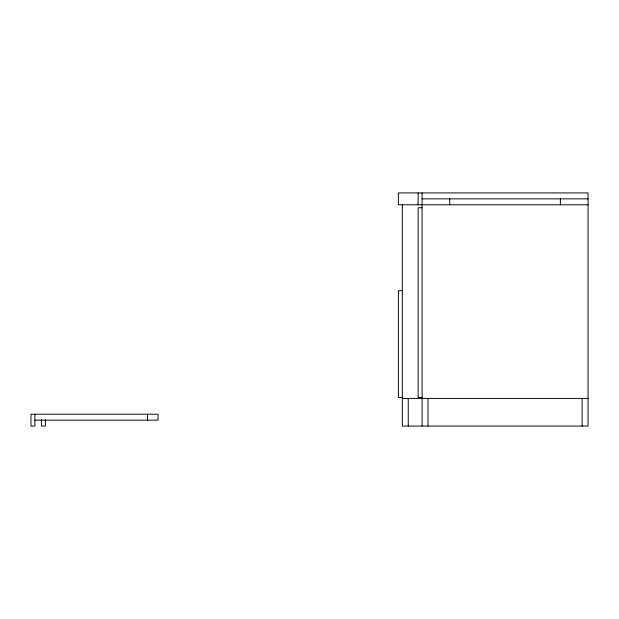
<?xml version="1.0" encoding="UTF-8"?>
<svg xmlns="http://www.w3.org/2000/svg" width="619" height="619" viewBox="0 0 619 619"><rect width="100%" height="100%" fill="white"/><g stroke="black" fill="none" stroke-linecap="round" stroke-linejoin="round"><path stroke-width="0.93" d="M422.088 198.854L588.05 198.854M588.05 204.788L398.381 204.788L398.381 192.927L588.05 192.927L588.05 426.073L402.327 426.073L402.327 204.788M422.088 207.752L418.135 207.752L418.135 397.421L422.088 397.421M402.327 290.729L398.381 290.729L398.381 397.421L402.327 397.421M402.327 398.412L588.05 398.412M34.904 420.146L158.007 420.146L158.007 414.212L30.95 414.212L30.95 426.073L34.904 426.073L34.904 414.212M582.123 398.412L582.123 426.073M560.388 198.854L560.388 204.788M449.75 198.854L449.75 204.788M428.015 398.412L428.015 426.073M422.088 192.927L422.088 426.073M418.135 192.927L418.135 204.788M408.254 398.412L408.254 426.073M147.523 414.212L147.523 420.146M45.388 419.69L45.388 426.073L41.434 426.073L41.434 419.69"/></g></svg>
